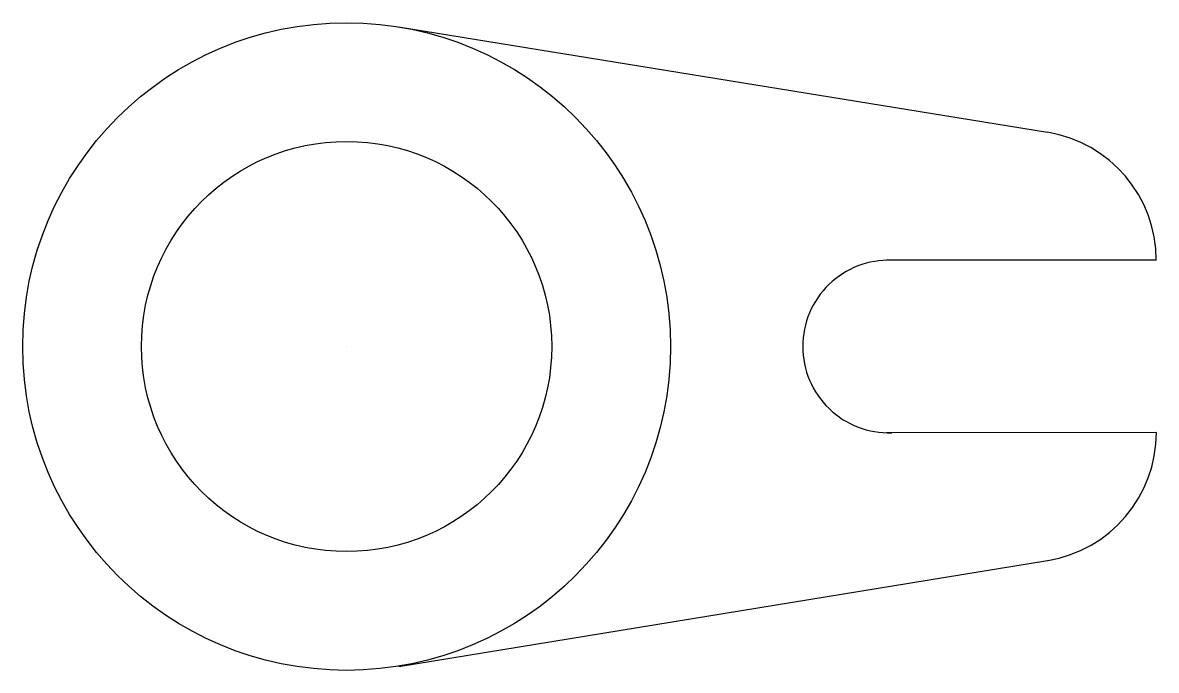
# Model space of a CAD drawing. Header units: millimetres. Extents: x 3689 to 3794, y 1689 to 1749.
import ezdxf

# ---------------------------------------------------------------- set-up
doc = ezdxf.new("R2010")
doc.units = ezdxf.units.MM

msp = doc.modelspace()

# ---------------------------------------------------------------- linework, layer by layer
for p, q in [((3723.89, 1748.39), (3784, 1738.63)), ((3794.08, 1726.78), (3769.08, 1726.78)), ((3719.08, 1718.78), (3719.08, 1718.78)), ((3794.09, 1710.81), (3769.09, 1710.79)), ((3723.92, 1689.13), (3784.02, 1698.96))]:
    msp.add_line(p, q)
for radius in [30, 19]:
    msp.add_circle((3719.08, 1718.78), radius)
for centre, radius, start, end in [((3782.08, 1726.78), 12, 0, 80.7714), ((3769.33, 1718.78), 8, 88.1728, 180.0291), ((3769.33, 1718.78), 8, 180.0291, 271.8855), ((3782.09, 1710.8), 12, 279.2869, 0.0583)]:
    msp.add_arc(centre, radius, start, end)

doc.saveas('drawing.dxf')
